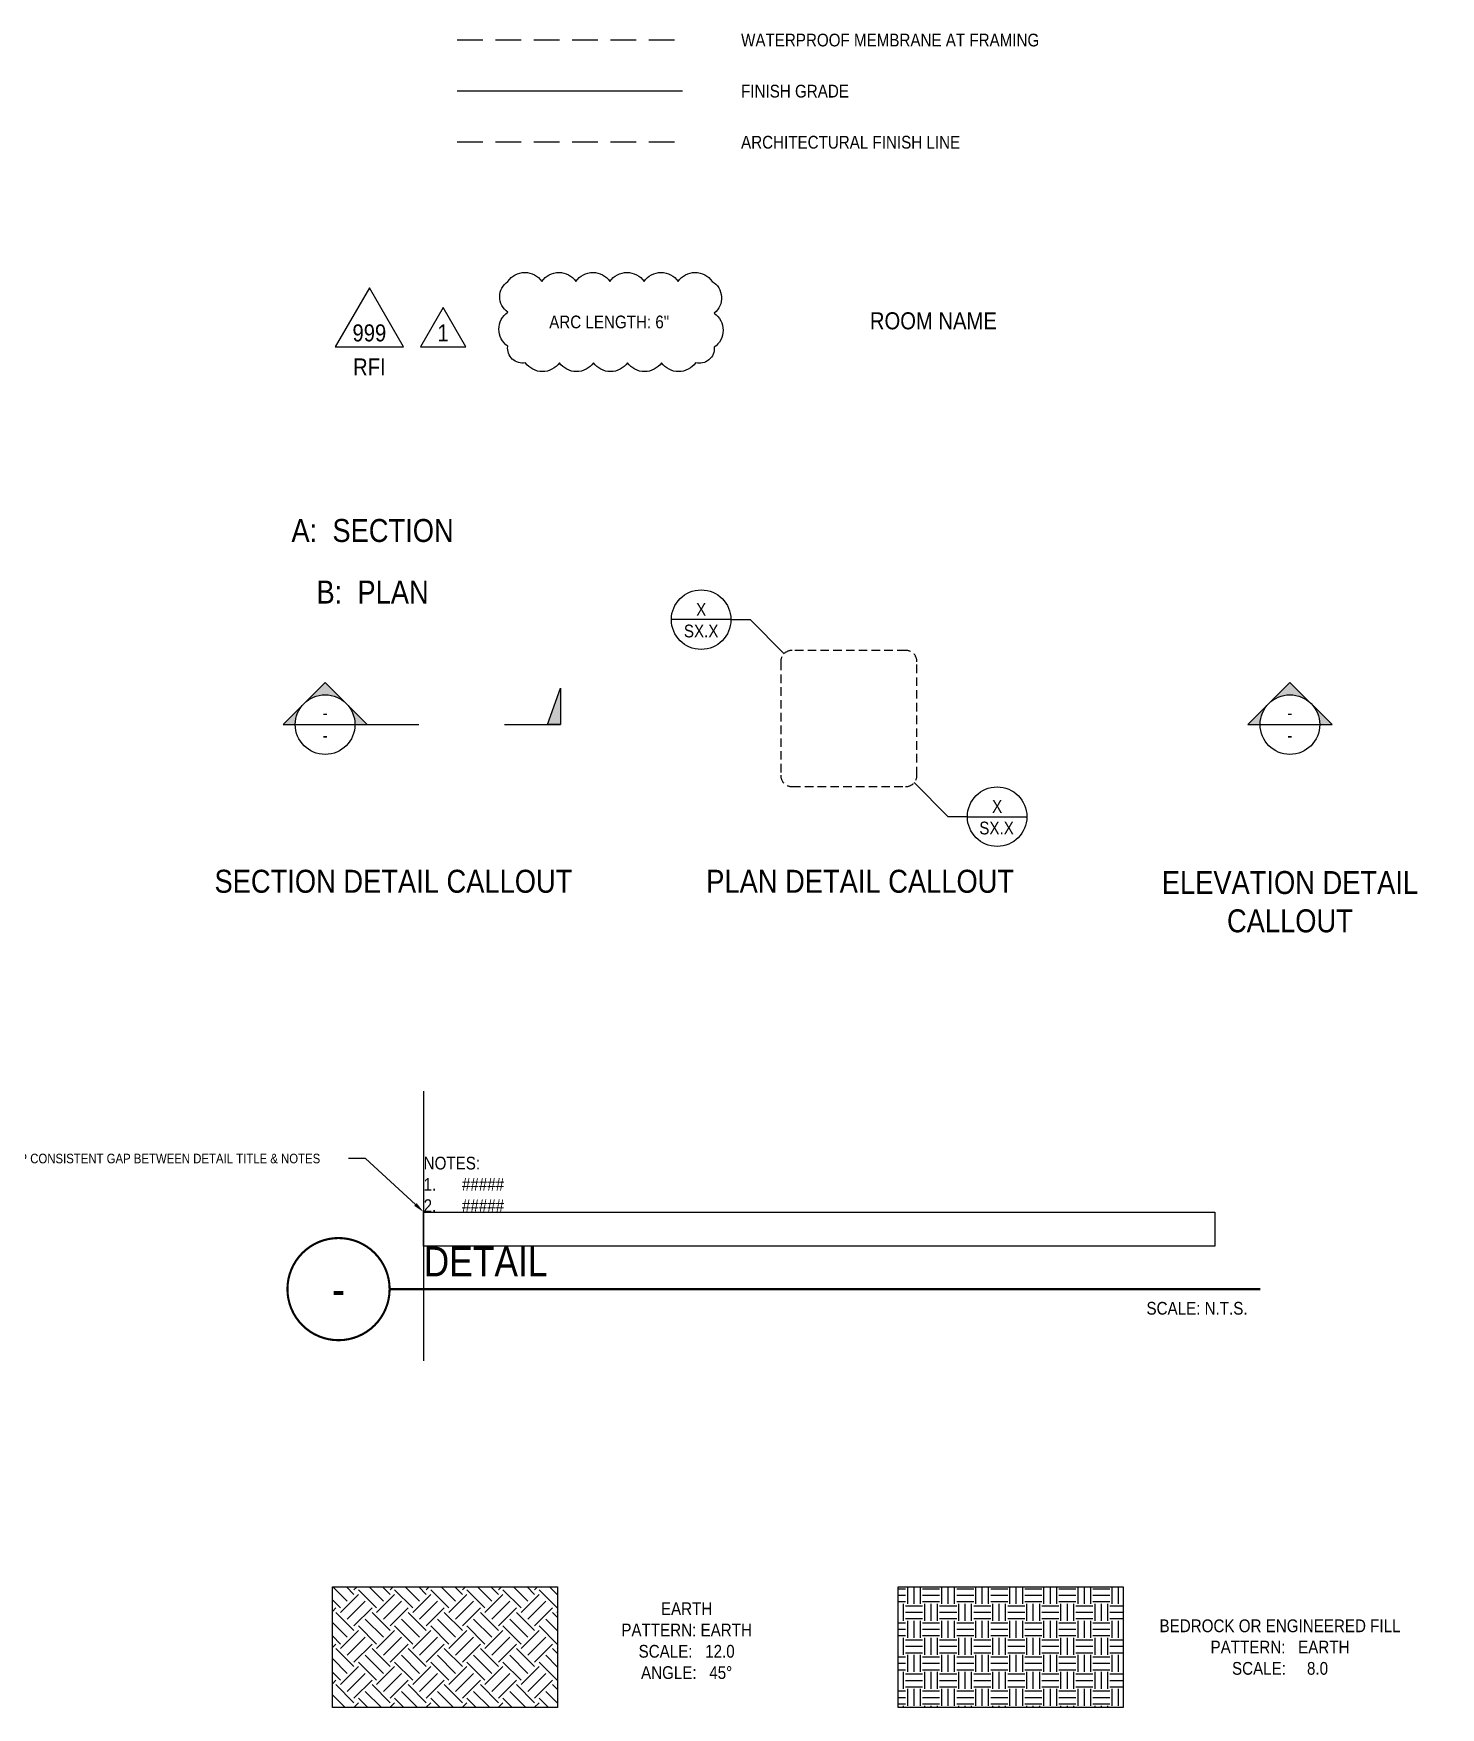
# Model space of a CAD drawing. Header units: inches. Extents: x -16404 to 14624, y -1591 to 16152.
# Drawn here: x 8706 to 8871.2, y -290.7 to -94.1 of the extents above; entities that cross this region are included whole.
import ezdxf
from ezdxf import colors
from ezdxf.entities.mleader import LeaderData, LeaderLine
from ezdxf.enums import TextEntityAlignment as Align
from ezdxf.math import Vec2, Vec3

# ---------------------------------------------------------------- set-up
doc = ezdxf.new("R2010")
doc.units = ezdxf.units.IN
doc.header["$LTSCALE"] = 24
doc.header["$MEASUREMENT"] = 0
doc.linetypes.add('HIDDEN2', pattern=[0.1875, 0.125, -0.0625])
doc.linetypes.add('PHANTOM2', pattern=[1.25, 0.625, -0.125, 0.125, -0.125, 0.125, -0.125])
doc.layers.get('0').update_dxf_attribs({"linetype": 'CONTINUOUS'})
doc.layers.add('DESIGNER COMMENTS', color=221, linetype='CONTINUOUS', plot=False)
doc.layers.add('S-ANNO-NONPLOT', color=253, linetype='CONTINUOUS', plot=False)
for name, color, linetype in [('S-ANNO-NOTE', 4, 'CONTINUOUS'), ('S-ANNO-NOTE-EXIST', 251, 'CONTINUOUS'), ('S-ARCH-FINISHES', 1, 'HIDDEN2'), ('S-DETL-SYMB', 4, 'CONTINUOUS'), ('S-DETL-SYMB @ 1', 4, 'CONTINUOUS'), ('S-GRADE', 3, 'CONTINUOUS'), ('S-MEMBRANE', 6, 'HIDDEN2'), ('S-REV-1', 2, 'CONTINUOUS'), ('S-REV-DELTA', 2, 'CONTINUOUS'), ('S-ROOM-NAME', 252, 'CONTINUOUS')]:
    doc.layers.add(name, color=color, linetype=linetype)
doc.layers.add('S-HATCH-SOIL', color=7, linetype='CONTINUOUS', true_color=0x8f8f8f, transparency=0.8)
doc.styles.add('Arial', font='arial.ttf', dxfattribs={"width": 0.85})

# ---------------------------------------------------------------- blocks, each defined once
blk = doc.blocks.new('_Integral')
at = {"color": 0, "linetype": 'ByBlock', "lineweight": -2}
for centre, start, end in [((0.445, -0.091), 102, 168), ((-0.445, 0.091), 282, 348)]:
    blk.add_arc(centre, 0.454, start, end, dxfattribs=at)
blk = doc.blocks.new('_DotBlank')
at = {"color": 0, "lineweight": -2}
blk.add_line((-0.5, 0), (-1, 0), dxfattribs=at)
blk.add_circle((0, 0), 0.5, dxfattribs=at)
blk = doc.blocks.new('_ClosedBlank')
at = {"color": 0, "linetype": 'ByBlock', "lineweight": -2}
for p, q in [((-1, 0.167), (0, 0)), ((-1, 0.167), (-1, -0.167)), ((0, 0), (-1, -0.167))]:
    blk.add_line(p, q, dxfattribs=at)
blk = doc.blocks.new('*U672')
at = {"layer": 'S-DETL-SYMB'}
h = blk.add_hatch(color=4, dxfattribs=at)
edge = h.paths.add_edge_path()
edge.add_line((0.219, 0), (0.309, 0))
edge.add_line((0.309, 0), (0, 0.309))
edge.add_line((0, 0.309), (-0.309, 0))
edge.add_line((-0.309, 0), (-0.219, 0))
edge.add_arc((0, 0), 0.219, 0, 180, ccw=False)
at = {"layer": 'S-DETL-SYMB', "color": 2, "linetype": 'PHANTOM2'}
for p, q in [((0.312, 0), (0.688, 0)), ((1.316, 0), (1.729, 0))]:
    blk.add_line(p, q, dxfattribs=at)
at = {"layer": 'S-DETL-SYMB'}
blk.add_line((-0.219, 0), (0.219, 0), dxfattribs=at)
blk.add_lwpolyline([(0.219, 0), (0.309, 0), (0, 0.309), (-0.309, 0), (-0.219, 0, -1)], format="xyb", close=True, dxfattribs=at)
blk.add_lwpolyline([(1.633, 0), (1.729, 0.267), (1.729, 0)], close=True, dxfattribs=at)
blk.add_circle((0, 0), 0.219, dxfattribs=at)
blk.add_solid([(1.729, 0.267), (1.633, 0), (1.729, 0)], dxfattribs=at)
at = {"layer": 'S-DETL-SYMB', "style": 'Arial', "width": 0.85, "flags": 8}
blk.add_attdef('VIEWNUMBER', text='', height=0.0938, dxfattribs=at).set_placement((0, 0.011), align=Align.BOTTOM_CENTER)
blk.add_attdef('SHEETNUMBER', text='', height=0.0938, dxfattribs=at).set_placement((0, -0.032), align=Align.TOP_CENTER)
blk = doc.blocks.new('*U661')
at = {"layer": 'S-DETL-SYMB', "linetype": 'ByBlock'}
blk.add_lwpolyline([(-24, 20), (-24, -20, 0.414214), (-20, -24), (20, -24, 0.414214), (24, -20), (24, 20, 0.414214), (20, 24), (-20, 24, 0.414214)], format="xyb", close=True, dxfattribs=at)
blk = doc.blocks.new('*U669')
at = {"layer": 'S-DETL-SYMB'}
blk.add_lwpolyline([(-18.72, 12), (-39.7, 12)], dxfattribs=at)
at = {"layer": 'S-DETL-SYMB', "color": 2}
blk.add_lwpolyline([(-18.72, 12), (-12, 12), (0, 0)], dxfattribs=at)
at = {"layer": 'S-DETL-SYMB'}
blk.add_circle((-29.21, 12), 10.49, dxfattribs=at)
at = {"layer": 'S-ANNO-NOTE', "style": 'Arial', "width": 0.85}
blk.add_attdef('DETAILNO.', text='', height=4.5, dxfattribs=at).set_placement((-29.21, 12), align=Align.BOTTOM_CENTER)
blk.add_attdef('SHEETNO.', text='', height=4.5, dxfattribs=at).set_placement((-29.21, 8), align=Align.MIDDLE_CENTER)
blk = doc.blocks.new('*U670')
at = {"layer": 'S-DETL-SYMB', "color": 2}
blk.add_lwpolyline([(18.72, -12), (12, -12), (0, 0)], dxfattribs=at)
at = {"layer": 'S-DETL-SYMB'}
blk.add_lwpolyline([(18.72, -12), (39.7, -12)], dxfattribs=at)
blk.add_circle((29.21, -12), 10.49, dxfattribs=at)
at = {"layer": 'S-ANNO-NOTE', "style": 'Arial', "width": 0.85}
blk.add_attdef('DETAILNO.', text='', height=4.5, dxfattribs=at).set_placement((29.22, -12), align=Align.BOTTOM_CENTER)
blk.add_attdef('SHEETNO.', text='', height=4.5, dxfattribs=at).set_placement((29.01, -16), align=Align.MIDDLE_CENTER)
blk = doc.blocks.new('ARROW-LOOP')
at = {"color": 0}
blk.add_lwpolyline([(-1.81, 0), (0.54, 0, 1.317177), (-0.46, -0.28)], format="xyb", dxfattribs=at)
blk = doc.blocks.new('REV DELTA')
blk.add_lwpolyline([(2, 0), (0, 3.46), (-2, 0)], close=True)
at = {"style": 'Arial', "width": 0.85}
blk.add_attdef('1', text='', height=1.5, dxfattribs=at).set_placement((0, 1.23), align=Align.MIDDLE)
blk = doc.blocks.new('*U656')
at = {"layer": 'S-DETL-SYMB'}
h = blk.add_hatch(color=4, dxfattribs=at)
edge = h.paths.add_edge_path()
edge.add_line((0.219, 0), (0.309, 0))
edge.add_line((0.309, 0), (0, 0.309))
edge.add_line((0, 0.309), (-0.309, 0))
edge.add_line((-0.309, 0), (-0.219, 0))
edge.add_arc((0, 0), 0.219, 0, 180, ccw=False)
blk.add_line((-0.219, 0), (0.219, 0), dxfattribs=at)
blk.add_lwpolyline([(0.219, 0), (0.309, 0), (0, 0.309), (-0.309, 0), (-0.219, 0, -1)], format="xyb", close=True, dxfattribs=at)
blk.add_circle((0, 0), 0.219, dxfattribs=at)
at = {"layer": 'S-DETL-SYMB', "style": 'Arial', "width": 0.85, "flags": 8}
blk.add_attdef('VIEWNUMBER', text='', height=0.0938, dxfattribs=at).set_placement((0, 0.011), align=Align.BOTTOM_CENTER)
blk.add_attdef('SHEETNUMBER', text='', height=0.0938, dxfattribs=at).set_placement((0, -0.032), align=Align.TOP_CENTER)
blk = doc.blocks.new('*U653')
at = {"const_width": 0.25}
for points in [[(-6, 0, -1), (6, 0, 3.732051)], [(-6, 0, 1), (6, 0, -3.732051)]]:
    blk.add_lwpolyline(points, format="xyb", dxfattribs=at)
blk.add_lwpolyline([(6, 0), (108.28, 0)], dxfattribs=at)
blk.add_circle((0, 0), 6)
at = {"style": 'Arial', "width": 0.85}
for tag, p in [('DWG_TITLE_1', (10, 8.25)), ('DWG_TITLE_2', (10, 3.25))]:
    blk.add_attdef(tag, text='', height=3.5, dxfattribs=at).set_placement(p, align=Align.MIDDLE_LEFT)
blk.add_attdef('#', text='', height=4, dxfattribs=at).set_placement((0, 0), align=Align.MIDDLE_CENTER)
blk.add_attdef('SCALE', text='', height=1.5, dxfattribs=at).set_placement((106.78, -1.5), align=Align.TOP_RIGHT)
blk = doc.blocks.new('RevDelta_CA')
blk.add_lwpolyline([(12, 0), (0, 20.79), (-12, 0)], close=True)
at = {"style": 'Arial', "width": 0.85}
for tag, p in [('NUMBER', (0, 4.92)), ('TYPE', (0, -7.08))]:
    blk.add_attdef(tag, text='', height=6, dxfattribs=at).set_placement(p, align=Align.MIDDLE_CENTER)

msp = doc.modelspace()

# ---------------------------------------------------------------- hatches: boundary and pattern name
at = {"layer": 'S-HATCH-SOIL'}
h = msp.add_hatch(dxfattribs=at)
h.set_pattern_fill('EARTH', color=256, scale=12, angle=45, style=0)
h.set_pattern_definition([(45, (3945.168, -2364.297), (3e-16, 4.2426407), [3, -3]), (45, (3944.3725, -2363.5016), (3e-16, 4.2426407), [3, -3]), (45, (3943.577, -2362.706), (3e-16, 4.2426407), [3, -3]), (135, (3943.577, -2362.1757), (-4.2426407, 9e-16), [3, -3]), (135, (3944.3725, -2361.3802), (-4.2426407, 9e-16), [3, -3]), (135, (3945.168, -2360.5848), (-4.2426407, 9e-16), [3, -3])])
h.paths.add_polyline_path([(8741.06081, -276.561), (8767.51268, -276.561), (8767.51268, -290.73652), (8741.06081, -290.73652)])
h = msp.add_hatch(dxfattribs=at)
h.set_pattern_fill('EARTH', color=256, scale=8, style=0)
h.set_pattern_definition([(0, (3976.3899, -2364.297), (2, 2), [2, -2]), (0, (3976.3899, -2363.547), (2, 2), [2, -2]), (0, (3976.3899, -2362.797), (2, 2), [2, -2]), (90, (3976.6399, -2362.547), (-2, 2), [2, -2]), (90, (3977.3899, -2362.547), (-2, 2), [2, -2]), (90, (3978.1399, -2362.547), (-2, 2), [2, -2])])
h.paths.add_polyline_path([(8807.51268, -276.561), (8833.96455, -276.561), (8833.96455, -290.73652), (8807.51268, -290.73652)])

# ---------------------------------------------------------------- linework, layer by layer
at = {"layer": 'DESIGNER COMMENTS'}
msp.add_line((8751.78049, -218.32463), (8751.78049, -250.01815), dxfattribs=at)
msp.add_lwpolyline([(8751.78049, -232.54011), (8844.72596, -232.54011), (8844.72596, -236.54011), (8751.78049, -236.54011)], close=True, dxfattribs=at)
at = {"layer": 'S-ANNO-NONPLOT', "linetype": 'ByBlock'}
for points in [[(8741.06081, -276.561), (8767.51268, -276.561), (8767.51268, -290.73652), (8741.06081, -290.73652)], [(8807.51268, -276.561), (8833.96455, -276.561), (8833.96455, -290.73652), (8807.51268, -290.73652)]]:
    msp.add_lwpolyline(points, close=True, dxfattribs=at)
at = {"layer": 'S-ARCH-FINISHES'}
msp.add_line((8755.72991, -106.84828), (8782.18178, -106.84828), dxfattribs=at)
at = {"layer": 'S-GRADE'}
msp.add_line((8755.72991, -100.84828), (8782.18178, -100.84828), dxfattribs=at)
at = {"layer": 'S-MEMBRANE'}
msp.add_line((8755.72991, -94.84828), (8782.18178, -94.84828), dxfattribs=at)
at = {"layer": 'S-REV-1'}
msp.add_lwpolyline([(8761.66467, -123.21823, -0.52056705), (8765.66467, -123.21823, -0.52056705), (8769.66467, -123.21823, -0.52056705), (8773.66467, -123.21823, -0.52056705), (8777.66467, -123.21823, -0.52056705), (8781.66467, -123.21823, -0.52056705), (8785.66467, -123.21823, -0.52056705), (8785.91598, -126.96691, -0.52056705), (8785.91598, -130.96691, -0.52056705), (8783.72882, -132.77976, -0.52056705), (8779.72882, -132.77976, -0.52056705), (8775.72882, -132.77976, -0.52056705), (8771.72882, -132.77976, -0.52056705), (8767.72882, -132.77976, -0.52056705), (8763.72882, -132.77976, -0.52056705), (8761.66467, -130.84391, -0.52056705), (8761.66467, -126.84391, -0.52056705)], format="xyb", close=True, dxfattribs=at)

# ---------------------------------------------------------------- block references
at = {"layer": 'S-ANNO-NOTE'}
msp.add_blockref('*U653', (8741.78049, -241.59185), dxfattribs=at).add_auto_attribs({'#': '-', 'DWG_TITLE_2': 'DETAIL', 'SCALE': 'SCALE: N.T.S.'})
at = {"layer": 'S-DETL-SYMB', "xscale": 0.3333333333333333, "yscale": 0.3333333333333333, "zscale": 0.3333333333333333}
for name, p in [('*U669', (8794.11367, -166.95711)), ('*U670', (8809.40455, -182.09818))]:
    msp.add_blockref(name, p, dxfattribs=at).add_auto_attribs({'DETAILNO.': 'X', 'SHEETNO.': 'SX.X'})
at = {"layer": 'S-DETL-SYMB', "linetype": 'HIDDEN2', "xscale": 0.3333333333333333, "yscale": 0.3333333333333333, "zscale": 0.3333333333333333}
msp.add_blockref('*U661', (8801.72315, -174.56659), dxfattribs=at)
at = {"layer": 'S-DETL-SYMB @ 1', "xscale": 16, "yscale": 16, "zscale": 16}
for name, p in [('*U672', (8740.20911, -175.28001)), ('*U656', (8853.53388, -175.28001))]:
    msp.add_blockref(name, p, dxfattribs=at).add_auto_attribs({'VIEWNUMBER': '-', 'SHEETNUMBER': '-'})
at = {"layer": 'S-REV-DELTA'}
for name, p, xscale, yscale, zscale, values in [('RevDelta_CA', (8745.40322, -130.91378), 0.3333333333333333, 0.3333333333333333, 0.3333333333333333, {'NUMBER': '999', 'TYPE': 'RFI'}), ('REV DELTA', (8754.07008, -130.91378), 1.333333333333333, 1.333333333333333, 1.333333333333333, {'1': '1'})]:
    msp.add_blockref(name, p, dxfattribs=dict(at, xscale=xscale, yscale=yscale, zscale=zscale)).add_auto_attribs(values)

# ---------------------------------------------------------------- texts
at = {"layer": 'S-ANNO-NOTE', "color": 191, "style": 'Arial'}
for s, insert, char_height, width, attachment_point in [('WATERPROOF MEMBRANE AT FRAMING', (8789.06682, -94.88724), 1.5, 56.2766508, 4), ('FINISH GRADE', (8789.06682, -100.88724), 1.5, 56.2766508, 4), ('ARCHITECTURAL FINISH LINE', (8789.06682, -106.88724), 1.5, 56.2766508, 4), ('ELEVATION DETAIL CALLOUT', (8853.53388, -199.72064), 2.7, 30.7334652, 8)]:
    msp.add_mtext(s, dxfattribs=dict(at, insert=insert, char_height=char_height, width=width, attachment_point=attachment_point))
at = {"layer": 'S-ANNO-NOTE', "char_height": 1.5, "style": 'Arial'}
for s, insert, width, attachment_point in [('ARC LENGTH: 6"', (8773.5725, -127.99899), 39.230233, 5), ('NOTES:\\P\\pi-4.5,l4.5,t4.5;1.^I#####\\P2.^I#####', (8751.78049, -232.54011), 91.9192525, 7), ('EARTH\\PPATTERN: EARTH\\PSCALE:   12.0\\PANGLE:   45%%D', (8782.66958, -282.89288), 39.230233, 5), ('BEDROCK OR ENGINEERED FILL\\PPATTERN:   EARTH \\PSCALE:     8.0', (8852.37164, -283.64876), 39.230233, 5)]:
    msp.add_mtext(s, dxfattribs=dict(at, insert=insert, width=width, attachment_point=attachment_point))
at = {"layer": 'S-ANNO-NOTE', "color": 6, "char_height": 2.7, "width": 41.440087, "attachment_point": 8, "style": 'Arial'}
for s, insert in [('A:  SECTION', (8745.78259, -153.87225)), ('B:  PLAN', (8745.78259, -161.06768))]:
    msp.add_mtext(s, dxfattribs=dict(at, insert=insert))
at = {"layer": 'S-ANNO-NOTE', "color": 191, "char_height": 2.7, "attachment_point": 8, "style": 'Arial'}
for s, insert in [('SECTION DETAIL CALLOUT', (8748.23161, -195.07393)), ('PLAN DETAIL CALLOUT', (8803.05196, -195.07393))]:
    msp.add_mtext(s, dxfattribs=dict(at, insert=insert))
at = {"layer": 'S-ROOM-NAME', "insert": (8811.65165, -127.86686), "char_height": 2, "width": 14.9092087, "attachment_point": 5, "style": 'Arial'}
msp.add_mtext('ROOM NAME', dxfattribs=at)

# ---------------------------------------------------------------- leaders
at = {"layer": 'DESIGNER COMMENTS'}
ml = msp.add_multileader_mtext('Standard', dxfattribs=at)
ml.set_content('\\A1;{\\C256;TEXT IS BOTTOM LEFT JUSTIFIED TO KEEP CONSISTENT GAP BETWEEN DETAIL TITLE & NOTES}', color=4, style='Arial')
ml.set_leader_properties(color=256)
ml.build(insert=Vec2(0, 0))
ml.multileader.update_dxf_attribs({"dogleg_length": 0.36, "arrow_head_size": 1.3125, "scale": 12})
ctx = ml.context
ctx.base_point, ctx.scale, ctx.char_height, ctx.arrow_head_size, ctx.landing_gap_size, ctx.plane_origin = Vec3(8711.79002, -226.25973), 12, 1.125, 1.3125, 1.08, Vec3(8793.32091, 138.91916)
ctx.text_align_type = 2
notes = []
notes.append((ctx, [(0, (1, 1, 0), (8744.94996, -226.25973), (-1, 0), 2, [(0, [(8751.78049, -232.54011)], 0, [])])]))
ctx.mtext.insert, ctx.mtext.width, ctx.mtext.defined_height, ctx.mtext.alignment, ctx.mtext.flow_direction = Vec3(8739.63241, -225.68764), 31.7950481, 8.4472, 3, 5
at = {"layer": 'S-ANNO-NOTE'}
ml = msp.add_multileader_mtext('Standard', dxfattribs=at)
ml.set_content('TEXT', color=4, style='Arial')
ml.set_leader_properties(color=2)
ml.set_arrow_properties(name='INTEGRAL')
ml.build(insert=Vec2(0, 0))
ml.multileader.update_dxf_attribs({"dogleg_length": 0.36, "arrow_head_size": 1.75, "scale": 16})
ctx = ml.context
ctx.base_point, ctx.scale, ctx.char_height, ctx.arrow_head_size, ctx.landing_gap_size, ctx.plane_origin = Vec3(8966.1909, -190.44177), 16, 1.5, 1.75, 1.44, Vec3(9027.45225, 116.37833)
ctx.text_align_type = 2
notes.append((ctx, [(0, (1, 1, 0), (8975.54558, -190.44177), (-1, 0), 2, [(0, [(8986.5739, -179.12806)], 0, [])])]))
ctx.mtext.insert, ctx.mtext.width, ctx.mtext.alignment, ctx.mtext.flow_direction = Vec3(8972.10558, -189.69177), 32, 3, 5
ml = msp.add_multileader_mtext('Standard', dxfattribs=at)
ml.set_content('\\A1;TEXT', color=4, style='Arial')
ml.set_leader_properties(color=2)
ml.set_arrow_properties(name='DOTBLANK')
ml.build(insert=Vec2(0, 0))
ml.multileader.update_dxf_attribs({"dogleg_length": 0.36, "arrow_head_size": 1.75, "scale": 16})
ctx = ml.context
ctx.base_point, ctx.scale, ctx.char_height, ctx.arrow_head_size, ctx.landing_gap_size, ctx.plane_origin = Vec3(8966.1909, -206.44177), 16, 1.5, 1.75, 1.44, Vec3(9018.96697, 91.89305)
ctx.text_align_type = 2
notes.append((ctx, [(0, (1, 1, 0), (8975.54558, -206.44177), (-1, 0), 2, [(0, [(8986.5739, -195.12806)], 0, [])])]))
ctx.mtext.insert, ctx.mtext.width, ctx.mtext.defined_height, ctx.mtext.alignment, ctx.mtext.flow_direction = Vec3(8972.10558, -205.69177), 32, 5.03236, 3, 5
ml = msp.add_multileader_mtext('Standard', dxfattribs=at)
ml.set_content('\\A1;TEXT', color=4, style='Arial')
ml.set_leader_properties(color=2)
ml.build(insert=Vec2(0, 0))
ml.multileader.update_dxf_attribs({"dogleg_length": 0.36, "arrow_head_size": 1.75, "scale": 16})
ctx = ml.context
ctx.base_point, ctx.scale, ctx.char_height, ctx.arrow_head_size, ctx.landing_gap_size, ctx.plane_origin = Vec3(8966.1909, -222.44177), 16, 1.5, 1.75, 1.44, Vec3(9018.96697, 75.89305)
ctx.text_align_type = 2
notes.append((ctx, [(0, (1, 1, 0), (8975.54558, -222.44177), (-1, 0), 2, [(0, [(8986.5739, -211.12806)], 0, [])])]))
ctx.mtext.insert, ctx.mtext.width, ctx.mtext.alignment, ctx.mtext.flow_direction = Vec3(8972.10558, -221.69177), 32, 3, 5
ml = msp.add_multileader_mtext('Standard', dxfattribs=at)
ml.set_content('TEXT', color=4, style='Arial')
ml.set_leader_properties(color=2)
ml.set_arrow_properties(name='ARROW-LOOP')
ml.build(insert=Vec2(0, 0))
ml.multileader.update_dxf_attribs({"dogleg_length": 0.36, "arrow_head_size": 1.75, "scale": 16})
ctx = ml.context
ctx.base_point, ctx.scale, ctx.char_height, ctx.arrow_head_size, ctx.landing_gap_size, ctx.plane_origin = Vec3(8966.1909, -238.44177), 16, 1.5, 1.75, 1.44, Vec3(9018.96697, 59.89305)
ctx.text_align_type = 2
notes.append((ctx, [(0, (1, 1, 0), (8975.54558, -238.44177), (-1, 0), 2, [(0, [(8986.5739, -227.12806)], 0, [])])]))
ctx.mtext.insert, ctx.mtext.width, ctx.mtext.alignment, ctx.mtext.flow_direction = Vec3(8972.10558, -237.69177), 32, 3, 5
ml = msp.add_multileader_mtext('Standard', dxfattribs=at)
ml.set_content('TEXT', color=4, style='Arial')
ml.set_leader_properties(color=2)
ml.build(insert=Vec2(0, 0))
ml.multileader.update_dxf_attribs({"dogleg_length": 21.88349, "arrow_head_size": 1.75, "scale": 16})
ctx = ml.context
ctx.base_point, ctx.scale, ctx.char_height, ctx.arrow_head_size, ctx.landing_gap_size, ctx.plane_origin = Vec3(8966.1909, -254.44177), 16, 1.5, 1.75, 1.44, Vec3(9029.7756, 185.61928)
ctx.text_align_type = 2
notes.append((ctx, [(0, (1, 1, 0), (8975.54558, -254.44177), (-1, 0), 2, [(0, [(8989.78069, -251.99171), (8983.74547, -245.95649)], 0, [])])]))
ctx.mtext.insert, ctx.mtext.width, ctx.mtext.alignment, ctx.mtext.flow_direction = Vec3(8972.10558, -253.69177), 32, 3, 5
ml = msp.add_multileader_mtext('Standard', dxfattribs=at)
ml.set_content('TEXT', color=4, style='Arial')
ml.set_leader_properties(color=2)
ml.build(insert=Vec2(0, 0))
ml.multileader.update_dxf_attribs({"dogleg_length": 0.36, "arrow_head_size": 1.75, "scale": 16})
ctx = ml.context
ctx.base_point, ctx.scale, ctx.char_height, ctx.arrow_head_size, ctx.landing_gap_size, ctx.plane_origin = Vec3(8966.1909, -270.44177), 16, 1.5, 1.75, 1.44, Vec3(9018.96697, 27.89305)
ctx.text_align_type = 2
notes.append((ctx, [(0, (1, 1, 0), (8975.54558, -270.44177), (-1, 0), 2, [(1, [(8986.5739, -259.12806), (8986.5739, -281.75548)], 0, [])])]))
ctx.mtext.insert, ctx.mtext.width, ctx.mtext.alignment, ctx.mtext.flow_direction = Vec3(8972.10558, -269.69177), 32, 3, 5
at = {"layer": 'S-ANNO-NOTE-EXIST'}
ml = msp.add_multileader_mtext('Standard', dxfattribs=at)
ml.set_content('{\\C256;TEXT}', color=4, style='Arial')
ml.set_leader_properties(color=256)
ml.set_arrow_properties(name='INTEGRAL')
ml.build(insert=Vec2(0, 0))
ml.multileader.update_dxf_attribs({"dogleg_length": 0.36, "arrow_head_size": 1.75, "scale": 16})
ctx = ml.context
ctx.base_point, ctx.scale, ctx.char_height, ctx.arrow_head_size, ctx.landing_gap_size, ctx.plane_origin = Vec3(8879.1063, -196.79158), 16, 1.5, 1.75, 1.44, Vec3(8933.25796, 101.54324)
ctx.text_align_type = 2
notes.append((ctx, [(0, (1, 1, 0), (8888.46097, -196.79158), (-1, 0), 2, [(0, [(8899.48929, -185.47787)], 0, [])])]))
ctx.mtext.insert, ctx.mtext.width, ctx.mtext.alignment, ctx.mtext.flow_direction = Vec3(8885.02097, -196.04158), 32, 3, 5
ml = msp.add_multileader_mtext('Standard', dxfattribs=at)
ml.set_content('{\\C256;TEXT}', color=4, style='Arial')
ml.set_leader_properties(color=256)
ml.set_arrow_properties(name='DOTBLANK')
ml.build(insert=Vec2(0, 0))
ml.multileader.update_dxf_attribs({"dogleg_length": 0.36, "arrow_head_size": 1.75, "scale": 16})
ctx = ml.context
ctx.base_point, ctx.scale, ctx.char_height, ctx.arrow_head_size, ctx.landing_gap_size, ctx.plane_origin = Vec3(8879.1063, -212.79158), 16, 1.5, 1.75, 1.44, Vec3(8933.25796, 85.54324)
ctx.text_align_type = 2
notes.append((ctx, [(0, (1, 1, 0), (8888.46097, -212.79158), (-1, 0), 2, [(0, [(8899.48929, -201.47787)], 0, [])])]))
ctx.mtext.insert, ctx.mtext.width, ctx.mtext.alignment, ctx.mtext.flow_direction = Vec3(8885.02097, -212.04158), 32, 3, 5
ml = msp.add_multileader_mtext('Standard', dxfattribs=at)
ml.set_content('{\\C256;TEXT}', color=4, style='Arial')
ml.set_leader_properties(color=256)
ml.set_arrow_properties(name='CLOSEDBLANK')
ml.build(insert=Vec2(0, 0))
ml.multileader.update_dxf_attribs({"dogleg_length": 0.36, "arrow_head_size": 1.75, "scale": 16})
ctx = ml.context
ctx.base_point, ctx.scale, ctx.char_height, ctx.arrow_head_size, ctx.landing_gap_size, ctx.plane_origin = Vec3(8879.1063, -228.79158), 16, 1.5, 1.75, 1.44, Vec3(8933.25796, 69.54324)
ctx.text_align_type = 2
notes.append((ctx, [(0, (1, 1, 0), (8888.46097, -228.79158), (-1, 0), 2, [(0, [(8899.48929, -217.47787)], 0, [])])]))
ctx.mtext.insert, ctx.mtext.width, ctx.mtext.alignment, ctx.mtext.flow_direction = Vec3(8885.02097, -228.04158), 32, 3, 5
ml = msp.add_multileader_mtext('Standard', dxfattribs=at)
ml.set_content('{\\C256;TEXT}', color=4, style='Arial')
ml.set_leader_properties(color=256)
ml.set_arrow_properties(name='INTEGRAL')
ml.build(insert=Vec2(0, 0))
ml.multileader.update_dxf_attribs({"dogleg_length": 0.36, "arrow_head_size": 2.625, "scale": 24})
ctx = ml.context
ctx.base_point, ctx.scale, ctx.char_height, ctx.arrow_head_size, ctx.landing_gap_size, ctx.plane_origin = Vec3(9897.42021, -240.70998), 24, 2.25, 2.625, 2.16, Vec3(9956.10651, 57.62484)
ctx.text_align_type = 2
notes.append((ctx, [(0, (1, 1, 0), (9911.45222, -240.70998), (-1, 0), 3, [(0, [(9927.9947, -223.73942)], 0, [])])]))
ctx.mtext.insert, ctx.mtext.width, ctx.mtext.alignment, ctx.mtext.flow_direction = Vec3(9906.29222, -239.58498), 48, 3, 5
ml = msp.add_multileader_mtext('Standard', dxfattribs=at)
ml.set_content('{\\C256;TEXT}', color=4, style='Arial')
ml.set_leader_properties(color=256)
ml.set_arrow_properties(name='ARROW-LOOP')
ml.build(insert=Vec2(0, 0))
ml.multileader.update_dxf_attribs({"dogleg_length": 0.36, "arrow_head_size": 1.75, "scale": 16})
ctx = ml.context
ctx.base_point, ctx.scale, ctx.char_height, ctx.arrow_head_size, ctx.landing_gap_size, ctx.plane_origin = Vec3(8879.1063, -244.79158), 16, 1.5, 1.75, 1.44, Vec3(8933.25796, 53.54324)
ctx.text_align_type = 2
notes.append((ctx, [(0, (1, 1, 0), (8888.46097, -244.79158), (-1, 0), 2, [(0, [(8899.48929, -233.47787)], 0, [])])]))
ctx.mtext.insert, ctx.mtext.width, ctx.mtext.alignment, ctx.mtext.flow_direction = Vec3(8885.02097, -244.04158), 32, 3, 5
ml = msp.add_multileader_mtext('Standard', dxfattribs=at)
ml.set_content('{\\C256;TEXT}', color=4, style='Arial')
ml.set_leader_properties(color=256)
ml.set_arrow_properties(name='DOTBLANK')
ml.build(insert=Vec2(0, 0))
ml.multileader.update_dxf_attribs({"dogleg_length": 0.36, "arrow_head_size": 2.625, "scale": 24})
ctx = ml.context
ctx.base_point, ctx.scale, ctx.char_height, ctx.arrow_head_size, ctx.landing_gap_size, ctx.plane_origin = Vec3(9897.42021, -264.70998), 24, 2.25, 2.625, 2.16, Vec3(9956.10651, 33.62484)
ctx.text_align_type = 2
notes.append((ctx, [(0, (1, 1, 0), (9911.45222, -264.70998), (-1, 0), 3, [(0, [(9927.9947, -247.73942)], 0, [])])]))
ctx.mtext.insert, ctx.mtext.width, ctx.mtext.alignment, ctx.mtext.flow_direction = Vec3(9906.29222, -263.58498), 48, 3, 5
ml = msp.add_multileader_mtext('Standard', dxfattribs=at)
ml.set_content('{\\C256;TEXT}', color=4, style='Arial')
ml.set_leader_properties(color=256)
ml.set_arrow_properties(name='CLOSEDBLANK')
ml.build(insert=Vec2(0, 0))
ml.multileader.update_dxf_attribs({"dogleg_length": 0.36, "arrow_head_size": 2.625, "scale": 24})
ctx = ml.context
ctx.base_point, ctx.scale, ctx.char_height, ctx.arrow_head_size, ctx.landing_gap_size, ctx.plane_origin = Vec3(9897.42021, -288.70998), 24, 2.25, 2.625, 2.16, Vec3(9956.10651, 9.62484)
ctx.text_align_type = 2
notes.append((ctx, [(0, (1, 1, 0), (9911.45222, -288.70998), (-1, 0), 3, [(0, [(9927.9947, -271.73942)], 0, [])])]))
ctx.mtext.insert, ctx.mtext.width, ctx.mtext.alignment, ctx.mtext.flow_direction = Vec3(9906.29222, -287.58498), 48, 3, 5
for ctx, leaders in notes:
    for number, flags, end, landing, length, lines in leaders:
        leader = LeaderData()
        leader.index, (leader.has_last_leader_line, leader.has_dogleg_vector, leader.attachment_direction) = number, flags
        leader.last_leader_point, leader.dogleg_vector, leader.dogleg_length = Vec3(end), Vec3(landing), length
        for number, points, colour, breaks in lines:
            line = LeaderLine()
            line.index, line.vertices, line.color, line.breaks = number, Vec3.list(points), colors.encode_raw_color(colour), breaks
            leader.lines.append(line)
        ctx.leaders.append(leader)

doc.saveas('drawing.dxf')
